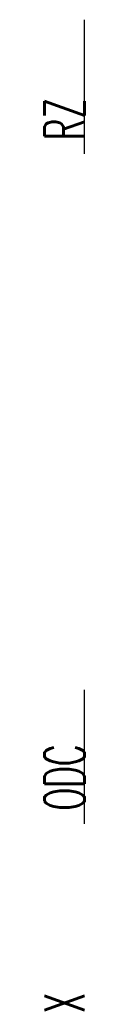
# Model space of a CAD drawing. Extents: x -3 to 0, y -73.9 to 0.
import ezdxf

# ---------------------------------------------------------------- set-up
doc = ezdxf.new("R2010")
doc.units = 0
doc.layers.add('POMOCNICZA', color=4, linetype='CONTINUOUS')
doc.layers.add('PROJEKT', color=7, linetype='CONTINUOUS')
doc.styles.add('S_RZEDNE', font='simplex.shx', dxfattribs={"width": 0.6, "height": 3})

msp = doc.modelspace()

# ---------------------------------------------------------------- linework, layer by layer
at = {"layer": 'PROJEKT'}
for p, q in [((0, -10), (0, 0)), ((0, -60), (0, -50))]:
    msp.add_line(p, q, dxfattribs=at)

# ---------------------------------------------------------------- texts
at = {"layer": 'POMOCNICZA', "style": 'S_RZEDNE', "width": 0.6}
msp.add_attdef('X', (0, -74.126), '256', height=3, rotation=90, dxfattribs=at)
at = {"layer": 'PROJEKT', "style": 'S_RZEDNE', "width": 0.6}
for tag, p, s in [('RZ', (0, -9), '110.87'), ('ODC', (0, -59), '55.65')]:
    msp.add_attdef(tag, p, s, height=3, rotation=90, dxfattribs=at)

doc.saveas('drawing.dxf')
